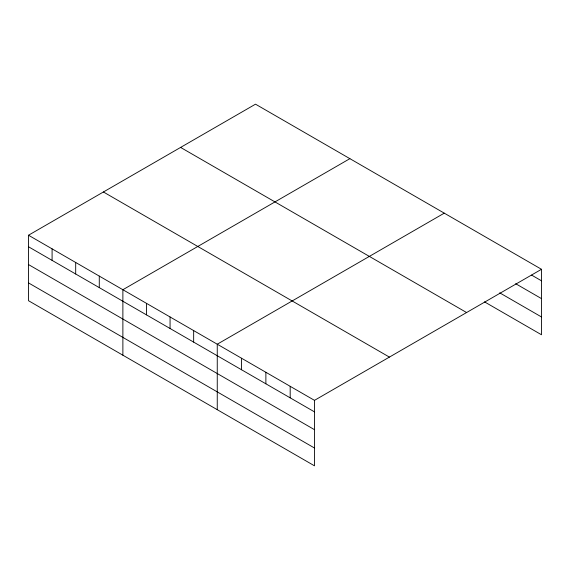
<?xml version="1.0" encoding="UTF-8"?>
<svg xmlns="http://www.w3.org/2000/svg" width="570" height="570" viewBox="0 0 570 570"><rect width="100%" height="100%" fill="white"/><g stroke="black" fill="none" stroke-linecap="round" stroke-linejoin="round"><path stroke-width="0.85" d="M28.5 235.232L314.49 400.354L314.49 465.825L28.5 300.711L28.5 235.232L255.51 104.175L541.5 269.289L541.5 334.768L484.521 301.872M349.887 158.66L122.878 289.724L122.878 355.195M444.265 213.152L217.256 344.209L217.256 409.688M314.49 400.354L541.5 269.289M531.625 275.111L541.5 280.81M515.672 283.703L541.5 298.616M499.719 292.838L541.5 316.963M180.597 147.423L466.588 312.538M103.412 191.983L389.403 357.098M28.5 246.76L314.49 411.875M28.5 264.565L314.49 429.68M28.5 282.905L314.49 448.02M290.187 386.318L290.187 397.839M265.877 372.281L265.877 383.802M241.566 358.245L241.566 369.766M193.658 330.586L193.658 342.114M170.067 316.97L170.067 328.491M146.469 303.347L146.469 314.868M99.28 276.101L99.28 287.622M75.689 262.478L75.689 273.999M52.091 248.855L52.091 260.383"/></g></svg>
